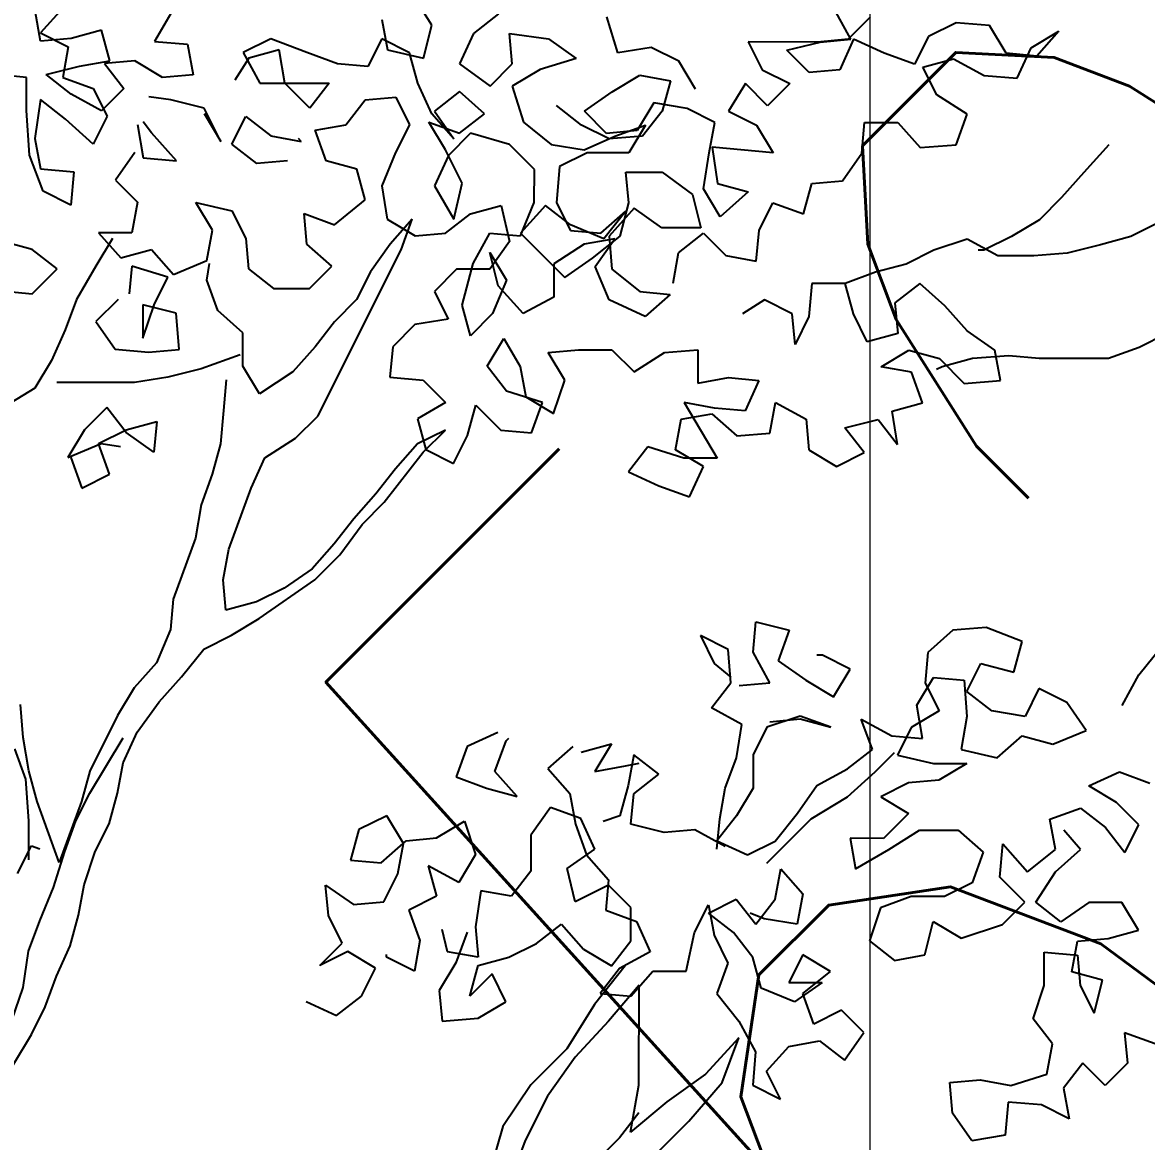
# Model space of a CAD drawing. Header units: millimetres. Extents: x 684983 to 685377, y 990360 to 990509.
# Drawn here: x 685037.573 to 685038.157, y 990442.151 to 990442.733 of the extents above; entities that cross this region are included whole.
import ezdxf

# ---------------------------------------------------------------- set-up
doc = ezdxf.new("R2010")
doc.units = ezdxf.units.MM
doc.layers.add('grid', color=8, linetype='Continuous', lineweight=9)
doc.layers.add('GRID LEVELS', color=7, linetype='Continuous', lineweight=13)
doc.layers.add('TEAK', color=7, linetype='Continuous')
doc.styles.get("Standard").update_dxf_attribs({"font": 'RomanS'})

# ---------------------------------------------------------------- blocks, each defined once
blk = doc.blocks.new('A$C25655A80')
at = {"color": 62}
for p, q in [((0.26212, 1.75894), (0.2554, 1.76952)), ((0.13428, 1.76483), (0.12658, 1.75618)), ((0.40727, 1.754), (0.40152, 1.76458)), ((0.12657, 1.7533), (0.12466, 1.76388)), ((0.17176, 1.76287), (0.16599, 1.75326)), ((0.24482, 1.76088), (0.24673, 1.75031)), ((0.2852, 1.76277), (0.27654, 1.75605)), ((0.32652, 1.74927), (0.32269, 1.76177)), ((0.41401, 1.76169), (0.40631, 1.754)), ((0.12658, 1.75618), (0.13619, 1.75137)), ((0.14773, 1.75712), (0.13715, 1.75425)), ((0.1506, 1.74655), (0.14773, 1.75712)), ((0.25923, 1.74741), (0.26212, 1.75894)), ((0.44381, 1.75974), (0.43419, 1.75494)), ((0.45534, 1.75877), (0.44381, 1.75974)), ((0.4611, 1.74915), (0.45534, 1.75877)), ((0.46976, 1.75106), (0.47938, 1.75682)), ((0.47938, 1.75682), (0.47168, 1.74818)), ((0.13715, 1.75425), (0.12657, 1.7533)), ((0.16599, 1.75326), (0.17752, 1.75229)), ((0.17752, 1.75229), (0.17944, 1.74172)), ((0.20636, 1.75419), (0.19675, 1.74939)), ((0.21886, 1.74937), (0.20636, 1.75419)), ((0.24482, 1.75415), (0.24, 1.74454)), ((0.25442, 1.74934), (0.24482, 1.75415)), ((0.27654, 1.75605), (0.27172, 1.74548)), ((0.28904, 1.75603), (0.30249, 1.7541)), ((0.28999, 1.74546), (0.28904, 1.75603)), ((0.30249, 1.7541), (0.3121, 1.74736)), ((0.37171, 1.75307), (0.3765, 1.74346)), ((0.39574, 1.75305), (0.37171, 1.75307)), ((0.38516, 1.75018), (0.3967, 1.75305)), ((0.40631, 1.754), (0.39574, 1.75305)), ((0.3967, 1.75305), (0.40727, 1.754)), ((0.40824, 1.754), (0.40342, 1.74343)), ((0.41881, 1.74919), (0.40824, 1.754)), ((0.43419, 1.75494), (0.42938, 1.74533)), ((0.13619, 1.75137), (0.13425, 1.7408)), ((0.19675, 1.74939), (0.2025, 1.73881)), ((0.20924, 1.75034), (0.19867, 1.74747)), ((0.21116, 1.7388), (0.20924, 1.75034)), ((0.22943, 1.74551), (0.21886, 1.74937)), ((0.24673, 1.75031), (0.25923, 1.74741)), ((0.2573, 1.73876), (0.25442, 1.74934)), ((0.33806, 1.75118), (0.32652, 1.74927)), ((0.34767, 1.74637), (0.33806, 1.75118)), ((0.39284, 1.74248), (0.38516, 1.75018)), ((0.42938, 1.74533), (0.41881, 1.74919)), ((0.47168, 1.74818), (0.4611, 1.74915)), ((0.46494, 1.74049), (0.46976, 1.75106)), ((0.12849, 1.74176), (0.14002, 1.74463)), ((0.14002, 1.74463), (0.1506, 1.74655)), ((0.15925, 1.74654), (0.14868, 1.74559)), ((0.14868, 1.74559), (0.1554, 1.73693)), ((0.16886, 1.74076), (0.15925, 1.74654)), ((0.19867, 1.74747), (0.19385, 1.73978)), ((0.24, 1.74454), (0.22943, 1.74551)), ((0.27172, 1.74548), (0.28229, 1.73778)), ((0.28229, 1.73778), (0.28999, 1.74546)), ((0.3121, 1.74736), (0.2996, 1.74353)), ((0.35343, 1.73675), (0.34767, 1.74637)), ((0.43226, 1.74437), (0.44284, 1.74724)), ((0.44284, 1.74724), (0.45341, 1.74146)), ((0.12176, 1.74081), (0.11118, 1.74178)), ((0.12175, 1.72927), (0.12176, 1.74081)), ((0.13713, 1.73502), (0.12849, 1.74176)), ((0.13425, 1.7408), (0.14482, 1.73694)), ((0.17944, 1.74172), (0.16886, 1.74076)), ((0.2996, 1.74353), (0.28998, 1.73777)), ((0.32459, 1.73581), (0.3342, 1.74157)), ((0.3342, 1.74157), (0.34478, 1.73964)), ((0.3765, 1.74346), (0.38611, 1.73864)), ((0.40342, 1.74343), (0.39284, 1.74248)), ((0.43706, 1.73475), (0.43226, 1.74437)), ((0.45341, 1.74146), (0.46494, 1.74049)), ((0.14482, 1.73694), (0.14962, 1.72732)), ((0.1554, 1.73693), (0.1477, 1.72925)), ((0.2025, 1.73881), (0.22654, 1.73879)), ((0.2198, 1.73014), (0.21116, 1.7388)), ((0.22654, 1.73879), (0.2198, 1.73014)), ((0.26209, 1.72818), (0.2573, 1.73876)), ((0.28998, 1.73777), (0.29382, 1.72527)), ((0.34478, 1.73964), (0.34188, 1.72907)), ((0.37073, 1.73866), (0.36495, 1.72905)), ((0.37841, 1.73096), (0.37073, 1.73866)), ((0.38611, 1.73864), (0.37841, 1.73096)), ((0.12656, 1.73311), (0.12462, 1.71966)), ((0.1352, 1.72637), (0.12656, 1.73311)), ((0.1477, 1.72925), (0.13713, 1.73502)), ((0.17174, 1.73307), (0.16405, 1.73404)), ((0.18327, 1.73018), (0.17174, 1.73307)), ((0.23229, 1.72436), (0.23903, 1.73301)), ((0.23903, 1.73301), (0.2496, 1.73396)), ((0.2496, 1.73396), (0.2544, 1.72434)), ((0.27171, 1.73586), (0.26306, 1.72914)), ((0.28036, 1.72816), (0.27171, 1.73586)), ((0.31497, 1.72909), (0.32459, 1.73581)), ((0.44763, 1.72801), (0.43706, 1.73475)), ((0.12269, 1.71389), (0.12175, 1.72927)), ((0.18903, 1.71863), (0.18327, 1.73018)), ((0.26306, 1.72914), (0.26978, 1.71952)), ((0.314, 1.72429), (0.30536, 1.73103)), ((0.32265, 1.7214), (0.31497, 1.72909)), ((0.339, 1.73196), (0.33323, 1.72235)), ((0.34188, 1.72907), (0.33515, 1.72042)), ((0.35054, 1.73002), (0.339, 1.73196)), ((0.36014, 1.72521), (0.35054, 1.73002)), ((0.36495, 1.72905), (0.37456, 1.72423)), ((0.14481, 1.71771), (0.1352, 1.72637)), ((0.14962, 1.72732), (0.14481, 1.71771)), ((0.165, 1.72154), (0.16212, 1.72539)), ((0.18327, 1.72825), (0.18903, 1.71863)), ((0.19287, 1.71767), (0.19769, 1.72728)), ((0.19769, 1.72728), (0.20633, 1.72054)), ((0.26113, 1.7253), (0.2717, 1.72144)), ((0.26689, 1.71568), (0.26113, 1.7253)), ((0.26978, 1.71952), (0.26209, 1.72818)), ((0.2717, 1.72144), (0.28036, 1.72816)), ((0.29382, 1.72527), (0.30342, 1.71757)), ((0.35821, 1.71463), (0.36014, 1.72521)), ((0.41108, 1.71459), (0.41206, 1.72516)), ((0.41206, 1.72516), (0.42359, 1.72515)), ((0.42359, 1.72515), (0.43127, 1.71649)), ((0.44377, 1.71744), (0.44763, 1.72801)), ((0.16019, 1.72443), (0.16211, 1.71289)), ((0.17364, 1.71192), (0.165, 1.72154)), ((0.22171, 1.72245), (0.23229, 1.72436)), ((0.22555, 1.71187), (0.22171, 1.72245)), ((0.2544, 1.72434), (0.24959, 1.71473)), ((0.27555, 1.72144), (0.26785, 1.71376)), ((0.289, 1.71758), (0.27555, 1.72144)), ((0.32361, 1.71947), (0.314, 1.72429)), ((0.33323, 1.72235), (0.32265, 1.7214)), ((0.32553, 1.72043), (0.33611, 1.72427)), ((0.33611, 1.72427), (0.33033, 1.71466)), ((0.37456, 1.72423), (0.38032, 1.71461)), ((0.12462, 1.71966), (0.12653, 1.70908)), ((0.20152, 1.71093), (0.19287, 1.71767)), ((0.20633, 1.72054), (0.2169, 1.71861)), ((0.2169, 1.71861), (0.21594, 1.71957)), ((0.29765, 1.70892), (0.289, 1.71758)), ((0.30342, 1.71757), (0.31495, 1.71564)), ((0.31495, 1.71564), (0.32553, 1.72043)), ((0.33515, 1.72042), (0.32361, 1.71947)), ((0.43127, 1.71649), (0.44377, 1.71744)), ((0.49664, 1.71739), (0.48798, 1.70779)), ((0.12749, 1.70139), (0.12269, 1.71389)), ((0.15922, 1.71482), (0.15249, 1.70521)), ((0.24959, 1.71473), (0.24477, 1.7032)), ((0.26785, 1.71376), (0.26303, 1.70319)), ((0.27265, 1.70414), (0.26689, 1.71568)), ((0.31592, 1.71467), (0.3063, 1.70988)), ((0.33033, 1.71466), (0.31592, 1.71467)), ((0.35628, 1.70214), (0.35821, 1.71463)), ((0.35918, 1.71656), (0.36109, 1.70406)), ((0.38032, 1.71461), (0.35918, 1.71656)), ((0.40435, 1.70498), (0.41108, 1.71459)), ((0.16211, 1.71289), (0.17364, 1.71192)), ((0.21209, 1.71188), (0.20152, 1.71093)), ((0.23612, 1.70898), (0.22555, 1.71187)), ((0.3063, 1.70988), (0.30533, 1.69738)), ((0.12653, 1.70908), (0.13807, 1.70811)), ((0.13807, 1.70811), (0.1371, 1.69657)), ((0.239, 1.6984), (0.23612, 1.70898)), ((0.29763, 1.69739), (0.29765, 1.70892)), ((0.32937, 1.70793), (0.34186, 1.70792)), ((0.33032, 1.69736), (0.32937, 1.70793)), ((0.34186, 1.70792), (0.35243, 1.70022)), ((0.48798, 1.70779), (0.48028, 1.69914)), ((0.15249, 1.70521), (0.16017, 1.69751)), ((0.24477, 1.7032), (0.24668, 1.69167)), ((0.26303, 1.70319), (0.26975, 1.69164)), ((0.26975, 1.69164), (0.27265, 1.70414)), ((0.36204, 1.69252), (0.35628, 1.70214)), ((0.36109, 1.70406), (0.37166, 1.70116)), ((0.39088, 1.69346), (0.39377, 1.70403)), ((0.39377, 1.70403), (0.40435, 1.70498)), ((0.1371, 1.69657), (0.12749, 1.70139)), ((0.22841, 1.68976), (0.239, 1.6984)), ((0.35243, 1.70022), (0.3553, 1.68868)), ((0.37166, 1.70116), (0.36204, 1.69252)), ((0.48028, 1.69914), (0.47259, 1.69146)), ((0.16017, 1.69751), (0.15824, 1.68694)), ((0.18036, 1.69749), (0.19285, 1.6946)), ((0.18611, 1.68788), (0.18036, 1.69749)), ((0.19285, 1.6946), (0.19765, 1.68498)), ((0.27552, 1.69356), (0.2861, 1.69644)), ((0.2861, 1.69644), (0.28897, 1.68394)), ((0.29282, 1.68586), (0.29763, 1.69739)), ((0.30148, 1.69642), (0.29282, 1.68682)), ((0.31012, 1.68969), (0.30148, 1.69642)), ((0.30533, 1.69738), (0.31012, 1.68776)), ((0.3207, 1.68679), (0.32936, 1.69447)), ((0.32936, 1.69447), (0.32166, 1.68487)), ((0.33224, 1.69543), (0.32358, 1.68583)), ((0.32742, 1.68582), (0.33032, 1.69736)), ((0.34185, 1.68869), (0.33224, 1.69543)), ((0.37549, 1.6877), (0.38031, 1.69731)), ((0.38031, 1.69731), (0.39088, 1.69346)), ((0.21879, 1.68304), (0.21784, 1.69361)), ((0.21784, 1.69361), (0.22841, 1.68976)), ((0.24668, 1.69167), (0.25629, 1.68589)), ((0.25533, 1.69166), (0.24763, 1.68301)), ((0.25148, 1.68109), (0.25533, 1.69166)), ((0.26686, 1.68684), (0.27552, 1.69356)), ((0.47259, 1.69146), (0.46297, 1.6857)), ((0.51392, 1.69046), (0.5043, 1.68566)), ((0.1467, 1.68695), (0.15438, 1.67829)), ((0.15824, 1.68694), (0.1467, 1.68695)), ((0.18418, 1.6773), (0.18611, 1.68788)), ((0.25629, 1.68589), (0.26686, 1.68684)), ((0.27647, 1.67626), (0.28224, 1.68683)), ((0.28224, 1.68683), (0.29282, 1.68586)), ((0.29282, 1.68682), (0.30819, 1.67142)), ((0.32166, 1.68487), (0.31012, 1.68969)), ((0.31012, 1.68776), (0.3207, 1.68679)), ((0.3553, 1.68868), (0.34185, 1.68869)), ((0.34761, 1.68004), (0.35626, 1.68676)), ((0.35626, 1.68676), (0.36395, 1.67906)), ((0.37452, 1.67713), (0.37549, 1.6877)), ((0.12362, 1.6812), (0.11305, 1.6841)), ((0.15151, 1.68502), (0.14573, 1.67542)), ((0.19765, 1.68498), (0.1986, 1.67441)), ((0.22744, 1.67534), (0.21879, 1.68304)), ((0.24763, 1.68301), (0.2409, 1.67341)), ((0.28897, 1.68394), (0.28223, 1.67433)), ((0.31492, 1.68295), (0.30434, 1.67623)), ((0.3255, 1.68486), (0.31492, 1.68295)), ((0.3178, 1.67814), (0.32742, 1.68582)), ((0.31876, 1.67526), (0.3255, 1.68486)), ((0.32358, 1.68583), (0.32453, 1.67429)), ((0.44759, 1.68475), (0.43605, 1.68092)), ((0.45816, 1.67898), (0.44759, 1.68475)), ((0.46297, 1.6857), (0.45335, 1.6809)), ((0.49373, 1.68279), (0.48219, 1.67991)), ((0.5043, 1.68566), (0.49373, 1.68279)), ((0.13227, 1.67447), (0.12362, 1.6812)), ((0.15438, 1.67829), (0.16496, 1.68117)), ((0.16496, 1.68117), (0.17264, 1.67251)), ((0.22259, 1.62344), (0.25148, 1.68109)), ((0.28224, 1.6801), (0.288, 1.67048)), ((0.28511, 1.66856), (0.28224, 1.6801)), ((0.34567, 1.66947), (0.34761, 1.68004)), ((0.36395, 1.67906), (0.37452, 1.67713)), ((0.43605, 1.68092), (0.42643, 1.67612)), ((0.45335, 1.6809), (0.45143, 1.6809)), ((0.47065, 1.67896), (0.45816, 1.67898)), ((0.48219, 1.67991), (0.47065, 1.67896)), ((0.12361, 1.66582), (0.13227, 1.67447)), ((0.14573, 1.67542), (0.13899, 1.66389)), ((0.15823, 1.6754), (0.15726, 1.66579)), ((0.17072, 1.67155), (0.15823, 1.6754)), ((0.17264, 1.67251), (0.18418, 1.6773)), ((0.18418, 1.67057), (0.18514, 1.67634)), ((0.1986, 1.67441), (0.20725, 1.66767)), ((0.21974, 1.66766), (0.22744, 1.67534)), ((0.27261, 1.66184), (0.27647, 1.67626)), ((0.30434, 1.67623), (0.30433, 1.6647)), ((0.30819, 1.67142), (0.3178, 1.67814)), ((0.32356, 1.66372), (0.31876, 1.67526)), ((0.42643, 1.67612), (0.41585, 1.67325)), ((0.1659, 1.66194), (0.17072, 1.67155)), ((0.18801, 1.66), (0.18418, 1.67057)), ((0.2409, 1.67341), (0.23608, 1.6638)), ((0.2707, 1.67434), (0.263, 1.66666)), ((0.28223, 1.67433), (0.2707, 1.67434)), ((0.32453, 1.67429), (0.33414, 1.66659)), ((0.41585, 1.67325), (0.40527, 1.66941)), ((0.11304, 1.66679), (0.12361, 1.66582)), ((0.20725, 1.66767), (0.21974, 1.66766)), ((0.263, 1.66666), (0.2678, 1.65704)), ((0.288, 1.67048), (0.28318, 1.65895)), ((0.29375, 1.65894), (0.28511, 1.66856)), ((0.39374, 1.66942), (0.39277, 1.65789)), ((0.40527, 1.66941), (0.39374, 1.66942)), ((0.40527, 1.66941), (0.40335, 1.66941)), ((0.40815, 1.65883), (0.40527, 1.66941)), ((0.43123, 1.66939), (0.42257, 1.66267)), ((0.43987, 1.66169), (0.43123, 1.66939)), ((0.13899, 1.66389), (0.13513, 1.65332)), ((0.15341, 1.66387), (0.14571, 1.65619)), ((0.23608, 1.6638), (0.22838, 1.65611)), ((0.30433, 1.6647), (0.29375, 1.65894)), ((0.33605, 1.65794), (0.32356, 1.66372)), ((0.33414, 1.66659), (0.34471, 1.66562)), ((0.34471, 1.66562), (0.33605, 1.65794)), ((0.37739, 1.66367), (0.3697, 1.65887)), ((0.387, 1.65885), (0.37739, 1.66367)), ((0.16205, 1.65041), (0.1659, 1.66194)), ((0.16206, 1.66194), (0.16205, 1.65041)), ((0.17359, 1.65905), (0.16206, 1.66194)), ((0.17454, 1.64655), (0.17359, 1.65905)), ((0.19666, 1.6523), (0.18801, 1.66)), ((0.27548, 1.65126), (0.27261, 1.66184)), ((0.28318, 1.65895), (0.27548, 1.65126)), ((0.38795, 1.64828), (0.387, 1.65885)), ((0.41295, 1.64922), (0.40815, 1.65883)), ((0.42257, 1.66267), (0.42352, 1.65209)), ((0.44756, 1.65303), (0.43987, 1.66169)), ((0.14571, 1.65619), (0.15243, 1.64657)), ((0.22838, 1.65611), (0.22165, 1.64747)), ((0.25626, 1.65513), (0.24856, 1.64744)), ((0.2678, 1.65704), (0.25626, 1.65513)), ((0.39277, 1.65789), (0.38795, 1.64828)), ((0.13513, 1.65332), (0.13032, 1.64275)), ((0.19665, 1.64076), (0.19666, 1.6523)), ((0.42352, 1.65209), (0.41295, 1.64922)), ((0.45716, 1.64629), (0.44756, 1.65303)), ((0.51677, 1.65201), (0.50715, 1.64721)), ((0.22165, 1.64747), (0.21395, 1.63882)), ((0.24856, 1.64744), (0.24759, 1.63687)), ((0.28124, 1.64069), (0.28702, 1.65029)), ((0.28702, 1.65029), (0.29278, 1.64067)), ((0.50715, 1.64721), (0.49657, 1.64337)), ((0.15243, 1.64657), (0.16397, 1.6456)), ((0.16397, 1.6456), (0.17454, 1.64655)), ((0.19569, 1.64461), (0.18223, 1.63981)), ((0.30239, 1.64547), (0.31297, 1.64642)), ((0.30815, 1.63585), (0.30239, 1.64547)), ((0.31297, 1.64642), (0.3245, 1.64641)), ((0.3245, 1.64641), (0.33219, 1.63872)), ((0.33219, 1.63872), (0.34277, 1.64544)), ((0.34277, 1.64544), (0.3543, 1.64639)), ((0.3543, 1.64639), (0.35429, 1.63485)), ((0.41775, 1.64056), (0.42736, 1.64632)), ((0.42736, 1.64632), (0.43794, 1.64343)), ((0.43794, 1.64343), (0.44658, 1.63477)), ((0.44947, 1.64342), (0.43889, 1.64054)), ((0.46197, 1.64436), (0.44947, 1.64342)), ((0.45908, 1.63572), (0.45716, 1.64629)), ((0.47254, 1.64339), (0.46197, 1.64436)), ((0.49657, 1.64337), (0.47254, 1.64339)), ((0.13032, 1.64275), (0.12454, 1.63314)), ((0.18223, 1.63981), (0.17069, 1.63694)), ((0.20241, 1.63114), (0.19665, 1.64076)), ((0.28796, 1.63203), (0.28124, 1.64069)), ((0.29278, 1.64067), (0.29469, 1.6301)), ((0.42832, 1.63863), (0.41775, 1.64056)), ((0.43889, 1.64054), (0.43697, 1.63958)), ((0.17069, 1.63694), (0.15915, 1.63503)), ((0.19087, 1.63596), (0.1899, 1.62539)), ((0.21395, 1.63882), (0.20241, 1.63114)), ((0.24759, 1.63687), (0.25913, 1.6359)), ((0.25913, 1.6359), (0.26681, 1.6282)), ((0.3043, 1.62432), (0.30815, 1.63585)), ((0.35429, 1.63485), (0.36487, 1.63676)), ((0.36487, 1.63676), (0.37544, 1.63579)), ((0.37544, 1.63579), (0.37063, 1.62522)), ((0.43215, 1.62805), (0.42832, 1.63863)), ((0.44658, 1.63477), (0.45908, 1.63572)), ((0.12454, 1.63314), (0.11204, 1.62546)), ((0.15915, 1.63503), (0.13223, 1.63505)), ((0.30046, 1.62817), (0.28796, 1.63203)), ((0.26681, 1.6282), (0.25719, 1.62244)), ((0.29469, 1.6301), (0.3043, 1.62432)), ((0.2966, 1.6176), (0.30046, 1.62817)), ((0.34948, 1.62813), (0.361, 1.60889)), ((0.36005, 1.62619), (0.34948, 1.62813)), ((0.37927, 1.61752), (0.3812, 1.6281)), ((0.3812, 1.6281), (0.39177, 1.62232)), ((0.42158, 1.62518), (0.43215, 1.62805)), ((0.14953, 1.62639), (0.14183, 1.6187)), ((0.15625, 1.61773), (0.14953, 1.62639)), ((0.1899, 1.62539), (0.18893, 1.61385)), ((0.27449, 1.61666), (0.27738, 1.62723)), ((0.27738, 1.62723), (0.28603, 1.61857)), ((0.34852, 1.62236), (0.35909, 1.62427)), ((0.35909, 1.62427), (0.36774, 1.61657)), ((0.37063, 1.62522), (0.36005, 1.62619)), ((0.42349, 1.61364), (0.42158, 1.62518)), ((0.15625, 1.61869), (0.16683, 1.62156)), ((0.16683, 1.62156), (0.16586, 1.61099)), ((0.21489, 1.61575), (0.22259, 1.62344)), ((0.25719, 1.62244), (0.26007, 1.61187)), ((0.34658, 1.61179), (0.34852, 1.62236)), ((0.39177, 1.62232), (0.39273, 1.61174)), ((0.40523, 1.61942), (0.41677, 1.6223)), ((0.41677, 1.6223), (0.42349, 1.61364)), ((0.14183, 1.6187), (0.13606, 1.6091)), ((0.14663, 1.61389), (0.15625, 1.61869)), ((0.16586, 1.61099), (0.15625, 1.61773)), ((0.2668, 1.61859), (0.25718, 1.61379)), ((0.2591, 1.61091), (0.2668, 1.61859)), ((0.26967, 1.60705), (0.27449, 1.61666)), ((0.28603, 1.61857), (0.2966, 1.6176)), ((0.36774, 1.61657), (0.37927, 1.61752)), ((0.41195, 1.61077), (0.40523, 1.61942)), ((0.13606, 1.6091), (0.1476, 1.61389)), ((0.15047, 1.60331), (0.14663, 1.61389)), ((0.1476, 1.61389), (0.15432, 1.61292)), ((0.18893, 1.61385), (0.18604, 1.60328)), ((0.20431, 1.60903), (0.21489, 1.61575)), ((0.25718, 1.61379), (0.24949, 1.60515)), ((0.33697, 1.61276), (0.33023, 1.60411)), ((0.34946, 1.6089), (0.33697, 1.61276)), ((0.13702, 1.60909), (0.14085, 1.59852)), ((0.19949, 1.59846), (0.20431, 1.60903)), ((0.24563, 1.59361), (0.2591, 1.61091)), ((0.26007, 1.61187), (0.26967, 1.60705)), ((0.35619, 1.60601), (0.34658, 1.61179)), ((0.361, 1.60889), (0.34946, 1.6089)), ((0.39273, 1.61174), (0.40233, 1.60597)), ((0.40233, 1.60597), (0.41195, 1.61077)), ((0.24949, 1.60515), (0.24275, 1.5965)), ((0.35137, 1.59544), (0.35619, 1.60601)), ((0.14085, 1.59852), (0.15047, 1.60331)), ((0.18604, 1.60328), (0.18218, 1.59271)), ((0.33023, 1.60411), (0.3408, 1.59929)), ((0.19178, 1.57732), (0.19949, 1.59846)), ((0.3408, 1.59929), (0.35137, 1.59544)), ((0.18218, 1.59271), (0.18025, 1.58118)), ((0.24275, 1.5965), (0.23505, 1.58786)), ((0.23793, 1.58593), (0.24563, 1.59361)), ((0.23505, 1.58786), (0.22831, 1.57921)), ((0.23023, 1.57536), (0.23793, 1.58593)), ((0.18025, 1.58118), (0.17254, 1.56004)), ((0.18985, 1.56675), (0.19178, 1.57732)), ((0.22831, 1.57921), (0.22061, 1.57057)), ((0.22157, 1.56672), (0.23023, 1.57536)), ((0.22061, 1.57057), (0.211, 1.56385)), ((0.1908, 1.55617), (0.18985, 1.56675)), ((0.20233, 1.55328), (0.22157, 1.56672)), ((0.211, 1.56385), (0.20138, 1.55905)), ((0.17254, 1.56004), (0.17157, 1.54946)), ((0.20138, 1.55905), (0.1908, 1.55617)), ((0.19272, 1.54752), (0.20233, 1.55328)), ((0.37343, 1.54159), (0.37441, 1.55216)), ((0.37441, 1.55216), (0.38594, 1.54927)), ((0.45419, 1.55016), (0.44266, 1.54921)), ((0.46668, 1.54535), (0.45419, 1.55016)), ((0.17157, 1.54946), (0.16675, 1.53793)), ((0.1831, 1.54272), (0.19272, 1.54752)), ((0.35518, 1.54737), (0.35997, 1.53775)), ((0.36478, 1.54256), (0.35518, 1.54737)), ((0.38594, 1.54927), (0.38208, 1.53869)), ((0.44266, 1.54921), (0.434, 1.54153)), ((0.1754, 1.53312), (0.1831, 1.54272)), ((0.36573, 1.53102), (0.36478, 1.54256)), ((0.46379, 1.53477), (0.46668, 1.54535)), ((0.50705, 1.53377), (0.51475, 1.54338)), ((0.37919, 1.53101), (0.37343, 1.54159)), ((0.38208, 1.53869), (0.39169, 1.53196)), ((0.39747, 1.5406), (0.39554, 1.54061)), ((0.40708, 1.53579), (0.39747, 1.5406)), ((0.434, 1.54153), (0.43303, 1.53096)), ((0.16675, 1.53793), (0.15905, 1.52929)), ((0.35997, 1.53775), (0.36574, 1.53294)), ((0.4013, 1.52618), (0.40708, 1.53579)), ((0.44744, 1.52806), (0.45226, 1.53767)), ((0.45226, 1.53767), (0.46379, 1.53477)), ((0.1677, 1.52447), (0.1754, 1.53312)), ((0.359, 1.52237), (0.36573, 1.53102)), ((0.36862, 1.53006), (0.37919, 1.53101)), ((0.39169, 1.53196), (0.4013, 1.52618)), ((0.43014, 1.52327), (0.43591, 1.53288)), ((0.43303, 1.53096), (0.43782, 1.52134)), ((0.43591, 1.53288), (0.44649, 1.53191)), ((0.44649, 1.53191), (0.44743, 1.51941)), ((0.50127, 1.5232), (0.50705, 1.53377)), ((0.15905, 1.52929), (0.15328, 1.51968)), ((0.45609, 1.52132), (0.44744, 1.52806)), ((0.47244, 1.529), (0.46762, 1.51939)), ((0.48205, 1.52418), (0.47244, 1.529)), ((0.12059, 1.51202), (0.11963, 1.52355)), ((0.16, 1.5139), (0.1677, 1.52447)), ((0.43205, 1.51173), (0.43014, 1.52327)), ((0.48877, 1.51456), (0.48205, 1.52418)), ((0.15328, 1.51968), (0.14365, 1.50046)), ((0.36957, 1.5166), (0.359, 1.52237)), ((0.38976, 1.51946), (0.37822, 1.51563)), ((0.40033, 1.51561), (0.38976, 1.51946)), ((0.43782, 1.52134), (0.42821, 1.51558)), ((0.44743, 1.51941), (0.4455, 1.50788)), ((0.46762, 1.51939), (0.45609, 1.52132)), ((0.36763, 1.50506), (0.36957, 1.5166)), ((0.37822, 1.51563), (0.3734, 1.50602)), ((0.37918, 1.51755), (0.38976, 1.5185)), ((0.38976, 1.5185), (0.40033, 1.51561)), ((0.4109, 1.51848), (0.42147, 1.5127)), ((0.41474, 1.5079), (0.4109, 1.51848)), ((0.42821, 1.51558), (0.42339, 1.50597)), ((0.1225, 1.50048), (0.12059, 1.51202)), ((0.14364, 1.49277), (0.15519, 1.51199)), ((0.15518, 1.50333), (0.16, 1.5139)), ((0.28497, 1.51379), (0.27439, 1.50899)), ((0.284, 1.50033), (0.28785, 1.5109)), ((0.28785, 1.5109), (0.28881, 1.51186)), ((0.42147, 1.5127), (0.43205, 1.51173)), ((0.458, 1.50498), (0.46665, 1.51266)), ((0.46665, 1.51266), (0.47723, 1.50977)), ((0.47723, 1.50977), (0.48877, 1.51456)), ((0.12153, 1.4976), (0.1177, 1.50818)), ((0.27439, 1.50899), (0.27054, 1.49842)), ((0.31092, 1.50896), (0.30226, 1.50128)), ((0.3138, 1.50703), (0.32438, 1.50991)), ((0.32438, 1.50991), (0.3186, 1.5003)), ((0.40608, 1.50118), (0.41474, 1.5079)), ((0.4455, 1.50788), (0.458, 1.50498)), ((0.15325, 1.49276), (0.15518, 1.50333)), ((0.32918, 1.50221), (0.33399, 1.50317)), ((0.33207, 1.50606), (0.33013, 1.49548)), ((0.34071, 1.49932), (0.33207, 1.50606)), ((0.36378, 1.49449), (0.36763, 1.50506)), ((0.3734, 1.50602), (0.37339, 1.49448)), ((0.41569, 1.50021), (0.42243, 1.50693)), ((0.42339, 1.50597), (0.43588, 1.50308)), ((0.43588, 1.50308), (0.44742, 1.50307)), ((0.12537, 1.4899), (0.1225, 1.50048)), ((0.14365, 1.50046), (0.14075, 1.48989)), ((0.29168, 1.49167), (0.284, 1.50033)), ((0.30226, 1.50128), (0.30994, 1.49262)), ((0.3186, 1.5003), (0.32918, 1.50221)), ((0.33205, 1.4926), (0.34071, 1.49932)), ((0.3955, 1.49542), (0.40608, 1.50118)), ((0.40607, 1.49157), (0.41569, 1.50021)), ((0.44742, 1.50307), (0.4378, 1.49731)), ((0.48971, 1.49534), (0.50029, 1.50013)), ((0.50029, 1.50013), (0.51086, 1.49628)), ((0.12248, 1.48318), (0.12153, 1.4976)), ((0.27054, 1.49842), (0.28111, 1.49457)), ((0.33013, 1.49548), (0.32724, 1.48491)), ((0.38876, 1.48582), (0.3955, 1.49542)), ((0.42723, 1.49636), (0.41761, 1.49156)), ((0.4378, 1.49731), (0.42723, 1.49636)), ((0.49932, 1.48956), (0.48971, 1.49534)), ((0.13882, 1.48316), (0.14364, 1.49277)), ((0.15036, 1.48219), (0.15325, 1.49276)), ((0.28111, 1.49457), (0.29168, 1.49167)), ((0.30994, 1.49262), (0.31186, 1.48204)), ((0.33108, 1.48202), (0.33205, 1.4926)), ((0.36185, 1.48392), (0.36378, 1.49449)), ((0.37339, 1.49448), (0.36762, 1.48488)), ((0.39357, 1.48389), (0.40607, 1.49157)), ((0.41761, 1.49156), (0.42722, 1.48578)), ((0.13304, 1.46875), (0.12537, 1.4899)), ((0.14075, 1.48989), (0.13304, 1.46875)), ((0.30321, 1.48782), (0.29647, 1.47821)), ((0.31378, 1.48396), (0.30321, 1.48782)), ((0.47624, 1.48381), (0.48682, 1.48765)), ((0.48682, 1.48765), (0.49546, 1.48091)), ((0.507, 1.48186), (0.49932, 1.48956)), ((0.24649, 1.48499), (0.23687, 1.48019)), ((0.25225, 1.47537), (0.24649, 1.48499)), ((0.31858, 1.47338), (0.31378, 1.48396)), ((0.32724, 1.48491), (0.32147, 1.48299)), ((0.36762, 1.48488), (0.36088, 1.47623)), ((0.36088, 1.47335), (0.36185, 1.48392)), ((0.37817, 1.46852), (0.39357, 1.48389)), ((0.38107, 1.47621), (0.38876, 1.48582)), ((0.42722, 1.48578), (0.41856, 1.47714)), ((0.47815, 1.47324), (0.47624, 1.48381)), ((0.12247, 1.46972), (0.12248, 1.48318)), ((0.13497, 1.47259), (0.13882, 1.48316)), ((0.14554, 1.47258), (0.15036, 1.48219)), ((0.23687, 1.48019), (0.23398, 1.46962)), ((0.26379, 1.47728), (0.27341, 1.48304)), ((0.27341, 1.48304), (0.27724, 1.4715)), ((0.31186, 1.48204), (0.31569, 1.47146)), ((0.34262, 1.47913), (0.33108, 1.48202)), ((0.35319, 1.48008), (0.34262, 1.47913)), ((0.36376, 1.4743), (0.35319, 1.48008)), ((0.42048, 1.47329), (0.43106, 1.48001)), ((0.43106, 1.48001), (0.44451, 1.48)), ((0.44451, 1.48), (0.45316, 1.4723)), ((0.48681, 1.47323), (0.48104, 1.47996)), ((0.49546, 1.48091), (0.50219, 1.47226)), ((0.50219, 1.47226), (0.507, 1.48186)), ((0.24455, 1.46865), (0.25321, 1.47633)), ((0.25321, 1.47633), (0.26379, 1.47728)), ((0.29647, 1.47821), (0.29646, 1.46571)), ((0.36088, 1.47623), (0.37145, 1.47141)), ((0.37145, 1.47141), (0.38107, 1.47621)), ((0.40702, 1.47715), (0.40893, 1.46657)), ((0.41856, 1.47714), (0.40702, 1.47715)), ((0.11862, 1.46492), (0.12344, 1.47452)), ((0.12344, 1.47452), (0.12632, 1.47356)), ((0.13111, 1.4601), (0.13497, 1.47259)), ((0.14169, 1.46105), (0.14554, 1.47258)), ((0.25032, 1.4648), (0.25225, 1.47537)), ((0.30896, 1.46666), (0.31858, 1.47338)), ((0.40893, 1.46657), (0.42048, 1.47329)), ((0.45316, 1.4723), (0.4493, 1.46173)), ((0.45892, 1.46364), (0.45989, 1.47518)), ((0.45989, 1.47518), (0.46853, 1.46556)), ((0.46853, 1.46556), (0.47815, 1.47324)), ((0.47815, 1.46555), (0.48681, 1.47323)), ((0.23398, 1.46962), (0.24455, 1.46865)), ((0.27724, 1.4715), (0.27146, 1.46189)), ((0.31569, 1.47146), (0.32338, 1.46281)), ((0.2455, 1.45519), (0.25032, 1.4648)), ((0.26089, 1.46767), (0.26377, 1.45709)), ((0.27146, 1.46189), (0.26089, 1.46767)), ((0.29646, 1.46571), (0.28972, 1.45707)), ((0.31183, 1.45513), (0.30896, 1.46666)), ((0.38105, 1.45602), (0.38298, 1.4666)), ((0.38298, 1.4666), (0.39066, 1.45794)), ((0.47141, 1.45498), (0.47815, 1.46555)), ((0.13976, 1.45048), (0.14169, 1.46105)), ((0.22532, 1.46097), (0.23493, 1.45423)), ((0.22627, 1.4504), (0.22532, 1.46097)), ((0.32337, 1.46088), (0.31183, 1.45513)), ((0.32338, 1.46281), (0.3224, 1.45223)), ((0.33106, 1.45319), (0.32337, 1.46088)), ((0.4493, 1.46173), (0.43969, 1.45693)), ((0.46756, 1.45498), (0.45892, 1.46364)), ((0.1263, 1.44857), (0.13111, 1.4601)), ((0.26377, 1.45709), (0.25415, 1.45229)), ((0.27915, 1.459), (0.27722, 1.44651)), ((0.28972, 1.45707), (0.27915, 1.459)), ((0.39066, 1.45794), (0.38873, 1.44737)), ((0.42815, 1.45694), (0.41757, 1.45311)), ((0.43969, 1.45693), (0.42815, 1.45694)), ((0.23493, 1.45423), (0.2455, 1.45519)), ((0.33105, 1.44165), (0.33106, 1.45319)), ((0.35316, 1.44451), (0.35797, 1.45412)), ((0.35797, 1.45124), (0.36759, 1.45604)), ((0.35797, 1.45412), (0.35989, 1.44355)), ((0.36759, 1.45604), (0.37431, 1.44738)), ((0.37431, 1.44738), (0.38105, 1.45602)), ((0.41757, 1.45311), (0.41372, 1.44157)), ((0.45987, 1.4473), (0.46756, 1.45498)), ((0.48005, 1.44824), (0.47141, 1.45498)), ((0.48967, 1.45496), (0.48005, 1.44824)), ((0.50121, 1.45495), (0.48967, 1.45496)), ((0.50697, 1.44533), (0.50121, 1.45495)), ((0.12244, 1.438), (0.1263, 1.44857)), ((0.13686, 1.43991), (0.13976, 1.45048)), ((0.23107, 1.44078), (0.22627, 1.4504)), ((0.25415, 1.45229), (0.25799, 1.44172)), ((0.3224, 1.45223), (0.33297, 1.44838)), ((0.36662, 1.4445), (0.35797, 1.45124)), ((0.3772, 1.4493), (0.37239, 1.45123)), ((0.38873, 1.44737), (0.3772, 1.4493)), ((0.2676, 1.43786), (0.26568, 1.44556)), ((0.27722, 1.44651), (0.27817, 1.43593)), ((0.29836, 1.44072), (0.30702, 1.44744)), ((0.30702, 1.44744), (0.3147, 1.43878)), ((0.33297, 1.44838), (0.33777, 1.4378)), ((0.43294, 1.43675), (0.43583, 1.44828)), ((0.43583, 1.44828), (0.44544, 1.44251)), ((0.44544, 1.44251), (0.45987, 1.4473)), ((0.49639, 1.44246), (0.50697, 1.44533)), ((0.22337, 1.4331), (0.23107, 1.44078)), ((0.25799, 1.44172), (0.25606, 1.43114)), ((0.27433, 1.44459), (0.27048, 1.43402)), ((0.32431, 1.433), (0.33105, 1.44165)), ((0.35026, 1.43106), (0.35316, 1.44451)), ((0.35989, 1.44355), (0.36468, 1.43393)), ((0.37334, 1.43584), (0.36662, 1.4445)), ((0.41372, 1.44157), (0.42236, 1.43484)), ((0.48388, 1.43094), (0.48582, 1.44151)), ((0.48582, 1.44151), (0.49639, 1.44246)), ((0.12051, 1.4255), (0.12244, 1.438)), ((0.13205, 1.42934), (0.13686, 1.43991)), ((0.23299, 1.43789), (0.22337, 1.4331)), ((0.2426, 1.43212), (0.23299, 1.43789)), ((0.24645, 1.43596), (0.24645, 1.43692)), ((0.27817, 1.43593), (0.2676, 1.43786)), ((0.28874, 1.43592), (0.29836, 1.44072)), ((0.3147, 1.43878), (0.32431, 1.433)), ((0.33777, 1.4378), (0.32719, 1.43204)), ((0.47427, 1.42614), (0.47428, 1.43767)), ((0.47428, 1.43767), (0.48581, 1.4367)), ((0.25606, 1.43114), (0.24645, 1.43596)), ((0.27048, 1.43402), (0.2647, 1.42441)), ((0.27527, 1.42248), (0.27817, 1.43305)), ((0.27817, 1.43305), (0.28874, 1.43592)), ((0.36468, 1.43393), (0.36083, 1.42336)), ((0.37621, 1.42527), (0.37334, 1.43584)), ((0.39064, 1.43679), (0.38583, 1.42718)), ((0.40025, 1.43101), (0.39064, 1.43679)), ((0.42236, 1.43484), (0.43294, 1.43675)), ((0.48581, 1.4367), (0.48676, 1.42613)), ((0.12819, 1.41876), (0.13205, 1.42934)), ((0.23778, 1.42251), (0.2426, 1.43212)), ((0.28297, 1.43016), (0.27527, 1.42248)), ((0.28777, 1.42054), (0.28297, 1.43016)), ((0.32719, 1.43204), (0.32046, 1.42339)), ((0.33103, 1.42242), (0.33873, 1.43107)), ((0.33873, 1.43107), (0.35026, 1.43106)), ((0.39063, 1.42333), (0.40025, 1.43101)), ((0.49446, 1.42804), (0.48388, 1.43094)), ((0.11665, 1.41397), (0.12051, 1.4255)), ((0.33392, 1.42627), (0.32333, 1.41378)), ((0.33388, 1.39166), (0.33392, 1.42627)), ((0.38774, 1.42045), (0.37621, 1.42527)), ((0.38583, 1.42718), (0.39736, 1.42717)), ((0.39736, 1.42717), (0.38774, 1.42045)), ((0.47041, 1.41461), (0.47427, 1.42614)), ((0.48676, 1.42613), (0.49156, 1.41651)), ((0.49156, 1.41651), (0.49446, 1.42804)), ((0.22912, 1.41579), (0.23778, 1.42251)), ((0.2647, 1.42441), (0.26565, 1.41383)), ((0.32046, 1.42339), (0.33103, 1.42242)), ((0.36083, 1.42336), (0.36851, 1.41374)), ((0.39447, 1.41275), (0.39063, 1.42333)), ((0.12338, 1.40916), (0.12819, 1.41876)), ((0.21855, 1.4206), (0.22912, 1.41579)), ((0.27815, 1.41478), (0.28777, 1.42054)), ((0.40408, 1.41755), (0.39447, 1.41275)), ((0.41177, 1.40985), (0.40408, 1.41755)), ((0.26565, 1.41383), (0.27815, 1.41478)), ((0.32333, 1.41378), (0.31178, 1.40129)), ((0.36851, 1.41374), (0.37427, 1.40316)), ((0.47713, 1.40595), (0.47041, 1.41461)), ((0.40503, 1.40025), (0.41177, 1.40985)), ((0.50213, 1.40977), (0.50308, 1.3992)), ((0.5127, 1.40592), (0.50213, 1.40977)), ((0.10605, 1.38033), (0.12338, 1.40916)), ((0.36851, 1.40797), (0.35696, 1.39548)), ((0.36272, 1.39259), (0.36851, 1.40797)), ((0.38581, 1.40507), (0.39638, 1.40698)), ((0.39638, 1.40698), (0.40503, 1.40025)), ((0.4752, 1.39538), (0.47713, 1.40595)), ((0.37427, 1.40316), (0.3733, 1.39162)), ((0.37811, 1.39643), (0.38581, 1.40507)), ((0.31178, 1.40129), (0.30216, 1.38784)), ((0.4877, 1.39921), (0.48096, 1.39056)), ((0.49538, 1.39151), (0.4877, 1.39921)), ((0.50308, 1.3992), (0.49538, 1.39151)), ((0.35696, 1.39548), (0.34349, 1.38588)), ((0.38291, 1.38681), (0.37811, 1.39643)), ((0.4627, 1.39154), (0.4752, 1.39538)), ((0.33099, 1.37532), (0.33388, 1.39166)), ((0.35118, 1.37915), (0.36272, 1.39259)), ((0.3733, 1.39162), (0.38291, 1.38681)), ((0.44155, 1.39252), (0.45213, 1.39347)), ((0.4425, 1.38195), (0.44155, 1.39252)), ((0.45213, 1.39347), (0.4627, 1.39154)), ((0.48096, 1.39056), (0.48288, 1.37999)), ((0.30216, 1.38784), (0.29445, 1.37247)), ((0.34349, 1.38588), (0.33099, 1.37532)), ((0.46173, 1.38577), (0.46076, 1.37424)), ((0.47327, 1.3848), (0.46173, 1.38577)), ((0.48288, 1.37999), (0.47327, 1.3848)), ((0.33388, 1.38205), (0.32714, 1.3734)), ((0.33867, 1.36666), (0.35118, 1.37915)), ((0.44922, 1.37233), (0.4425, 1.38195)), ((0.29445, 1.37247), (0.28867, 1.35709)), ((0.32714, 1.3734), (0.31655, 1.36284)), ((0.46076, 1.37424), (0.44922, 1.37233))]:
    blk.add_line(p, q, dxfattribs=at)
for p, q in [((0.32912, 1.433), (0.31853, 1.41955)), ((0.31853, 1.41955), (0.3089, 1.40418)), ((0.3089, 1.40418), (0.29639, 1.39169)), ((0.29639, 1.39169), (0.28677, 1.37728)), ((0.28677, 1.37728), (0.28195, 1.36095))]:
    blk.add_line(p, q)
blk = doc.blocks.new('TR')
blk.add_blockref('A$C25655A80', (0.01921, 0.01485, 1.34531))

msp = doc.modelspace()

# ---------------------------------------------------------------- linework, layer by layer
at = {"layer": 'grid'}
msp.add_line((685038.01363, 990509.15479), (685038.01363, 990370.8996), dxfattribs=at)

# ---------------------------------------------------------------- block references
at = {"layer": 'TEAK', "xscale": 1.5, "yscale": 1.5, "zscale": 1.5}
msp.add_blockref('TR', (685037.364, 990440.071, 99.689), dxfattribs=at)

# ---------------------------------------------------------------- texts
at = {"layer": 'GRID LEVELS', "width": 0.5}
msp.add_text('99.522', height=0.8, rotation=45, dxfattribs=at).set_placement((685037.62998, 990441.15777, 99.5221))

doc.saveas('drawing.dxf')
